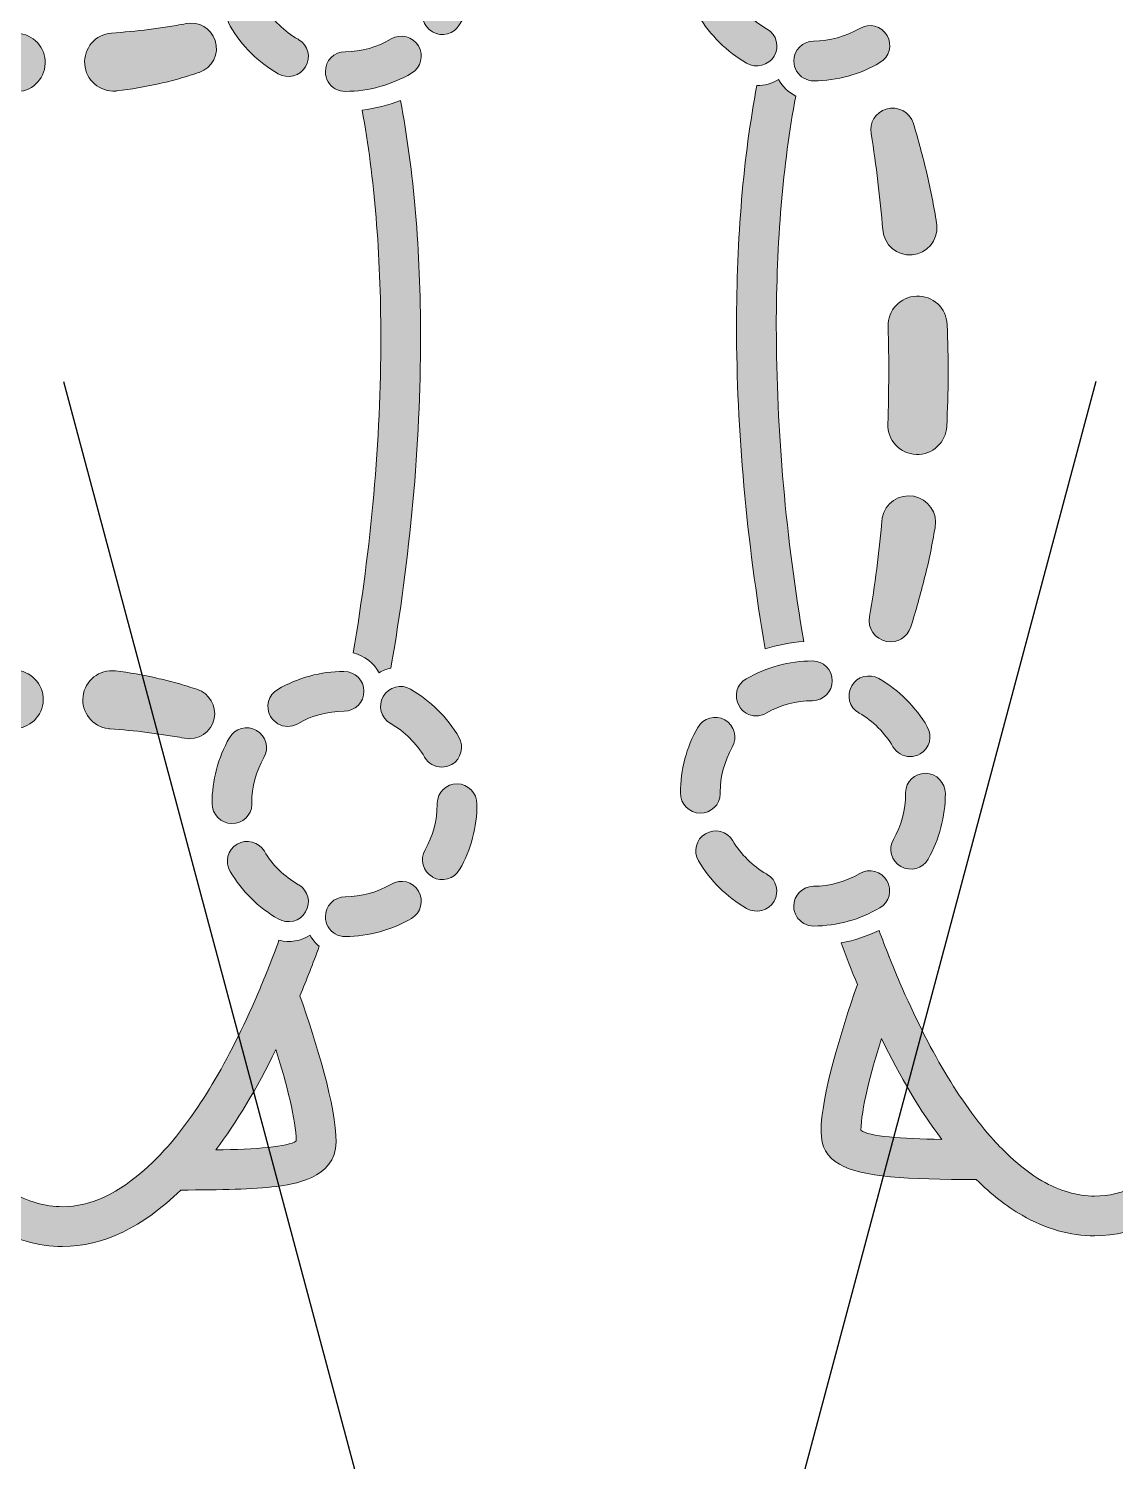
# Model space of a CAD drawing. Header units: millimetres. Extents: x -84 to 819, y -78 to 109.
# Drawn here: x 245.67 to 252.42, y 31.24 to 40.14 of the extents above; entities that cross this region are included whole.
import ezdxf

# ---------------------------------------------------------------- set-up
doc = ezdxf.new("R2010")
doc.units = ezdxf.units.MM
doc.layers.add('Layer 1', color=7, linetype='Continuous')

# ---------------------------------------------------------------- blocks, each defined once
blk = doc.blocks.new('block 2')
at = {"layer": 'Layer 1', "true_color": 0xffffff}
h = blk.add_hatch(color=7, dxfattribs=at)
h.dxf.hatch_style = 2
edge = h.paths.add_edge_path()
edge.add_spline(control_points=[(328.257, -271.105), (328.259, -271.105), (328.261, -271.105), (328.263, -271.105), (328.812, -271.105), (329.26, -270.661), (329.263, -270.111), (329.267, -269.305), (329.484, -268.508), (329.877, -267.827), (329.884, -267.815), (329.906, -267.777), (329.913, -267.765), (330.179, -267.285), (330.001, -266.693), (329.524, -266.422), (329.046, -266.151), (328.432, -266.33), (328.157, -266.806), (327.579, -267.808), (327.269, -268.947), (327.263, -270.099), (327.26, -270.652), (327.705, -271.102), (328.257, -271.105)], knot_values=[0, 0, 0, 0, 1, 1, 1, 2, 2, 2, 3, 3, 3, 4, 4, 4, 5, 5, 5, 6, 6, 6, 7, 7, 7, 8, 8, 8, 8], degree=3, periodic=0)
h = blk.add_hatch(color=7, dxfattribs=at)
h.dxf.hatch_style = 2
edge = h.paths.add_edge_path()
edge.add_spline(control_points=[(331.059, -276.027), (331.402, -276.027), (331.736, -275.851), (331.922, -275.534), (332.202, -275.058), (332.043, -274.445), (331.567, -274.166), (330.86, -273.75), (330.274, -273.156), (329.873, -272.448), (329.6, -271.967), (328.991, -271.798), (328.51, -272.071), (328.029, -272.343), (327.861, -272.954), (328.133, -273.434), (328.708, -274.447), (329.544, -275.296), (330.553, -275.889), (330.712, -275.983), (330.887, -276.027), (331.059, -276.027)], knot_values=[0, 0, 0, 0, 1, 1, 1, 2, 2, 2, 3, 3, 3, 4, 4, 4, 5, 5, 5, 6, 6, 6, 7, 7, 7, 7], degree=3, periodic=0)
h = blk.add_hatch(color=7, dxfattribs=at)
h.dxf.hatch_style = 2
edge = h.paths.add_edge_path()
edge.add_spline(control_points=[(337.212, -275.95), (337.693, -275.679), (337.863, -275.069), (337.592, -274.588), (337.322, -274.107), (336.71, -273.936), (336.23, -274.208), (335.529, -274.603), (334.733, -274.811), (333.928, -274.811), (333.928, -274.811), (333.884, -274.811), (333.884, -274.811), (333.332, -274.811), (332.906, -275.259), (332.906, -275.811), (332.906, -276.363), (333.376, -276.811), (333.928, -276.811), (335.077, -276.811), (336.212, -276.513), (337.212, -275.95)], knot_values=[0, 0, 0, 0, 1, 1, 1, 2, 2, 2, 3, 3, 3, 4, 4, 4, 5, 5, 5, 6, 6, 6, 7, 7, 7, 7], degree=3, periodic=0)
h = blk.add_hatch(color=7, dxfattribs=at)
h.dxf.hatch_style = 2
edge = h.paths.add_edge_path()
edge.add_spline(control_points=[(316.087, -300.154), (317.942, -295.156), (320.243, -290.183), (322.831, -285.701), (324.933, -282.06), (327.12, -278.917), (329.353, -276.28), (328.817, -275.88), (328.337, -275.414), (327.924, -274.892), (325.573, -277.646), (323.283, -280.917), (321.098, -284.701), (318.387, -289.396), (315.989, -294.624), (314.068, -299.867), (314.222, -300.015), (314.359, -300.179), (314.459, -300.369), (314.939, -300.069), (315.531, -299.99), (316.087, -300.154)], knot_values=[0, 0, 0, 0, 1, 1, 1, 2, 2, 2, 3, 3, 3, 4, 4, 4, 5, 5, 5, 6, 6, 6, 7, 7, 7, 7], degree=3, periodic=0)
h = blk.add_hatch(color=7, dxfattribs=at)
h.dxf.hatch_style = 2
edge = h.paths.add_edge_path()
edge.add_spline(control_points=[(342.592, -281.261), (343.047, -280.594), (342.875, -279.685), (342.208, -279.23), (341.688, -278.875), (341.174, -278.512), (340.671, -278.133), (340.671, -278.133), (339.927, -277.551), (339.927, -277.551), (339.695, -277.367), (339.451, -277.163), (339.192, -276.937), (338.717, -276.52), (337.995, -276.512), (337.51, -276.941), (336.983, -277.408), (336.935, -278.212), (337.401, -278.738), (337.401, -278.738), (337.416, -278.755), (337.416, -278.755), (337.631, -278.998), (337.868, -279.254), (338.126, -279.521), (338.372, -279.775), (338.626, -280.019), (338.886, -280.257), (339.404, -280.735), (339.945, -281.188), (340.509, -281.608), (340.524, -281.619), (340.546, -281.635), (340.561, -281.646), (341.228, -282.1), (342.137, -281.928), (342.592, -281.261)], knot_values=[0, 0, 0, 0, 1, 1, 1, 2, 2, 2, 3, 3, 3, 4, 4, 4, 5, 5, 5, 6, 6, 6, 7, 7, 7, 8, 8, 8, 9, 9, 9, 10, 10, 10, 11, 11, 11, 12, 12, 12, 12], degree=3, periodic=0)
h = blk.add_hatch(color=7, dxfattribs=at)
h.dxf.hatch_style = 2
edge = h.paths.add_edge_path()
edge.add_spline(control_points=[(349.769, -283.085), (349.175, -282.874), (348.59, -282.638), (348.01, -282.394), (348.01, -282.394), (347.148, -282.008), (347.148, -282.008), (347.148, -282.008), (346.282, -281.596), (346.282, -281.596), (346.282, -281.596), (346.255, -281.583), (346.255, -281.583), (346.232, -281.572), (346.208, -281.562), (346.185, -281.552), (345.434, -281.244), (344.575, -281.604), (344.267, -282.355), (343.959, -283.106), (344.319, -283.965), (345.07, -284.273), (345.07, -284.273), (346.034, -284.668), (346.034, -284.668), (346.363, -284.796), (346.698, -284.906), (347.032, -285.018), (347.702, -285.24), (348.386, -285.419), (349.077, -285.566), (349.701, -285.7), (350.342, -285.354), (350.562, -284.737), (350.8, -284.065), (350.45, -283.328), (349.778, -283.089), (349.778, -283.089), (349.769, -283.085), (349.769, -283.085)], knot_values=[0, 0, 0, 0, 1, 1, 1, 2, 2, 2, 3, 3, 3, 4, 4, 4, 5, 5, 5, 6, 6, 6, 7, 7, 7, 8, 8, 8, 9, 9, 9, 10, 10, 10, 11, 11, 11, 12, 12, 12, 13, 13, 13, 13], degree=3, periodic=0)
h = blk.add_hatch(color=7, dxfattribs=at)
h.dxf.hatch_style = 2
edge = h.paths.add_edge_path()
edge.add_spline(control_points=[(309.86, -303.04), (310.028, -303.04), (310.199, -302.998), (310.355, -302.908), (311.061, -302.506), (311.863, -302.293), (312.677, -302.293), (312.677, -302.293), (312.693, -302.293), (312.693, -302.293), (313.246, -302.293), (313.685, -301.846), (313.685, -301.293), (313.685, -300.741), (313.229, -300.293), (312.677, -300.293), (311.517, -300.293), (310.371, -300.597), (309.364, -301.172), (308.884, -301.445), (308.717, -302.056), (308.991, -302.535), (309.175, -302.859), (309.513, -303.04), (309.86, -303.04)], knot_values=[0, 0, 0, 0, 1, 1, 1, 2, 2, 2, 3, 3, 3, 4, 4, 4, 5, 5, 5, 6, 6, 6, 7, 7, 7, 8, 8, 8, 8], degree=3, periodic=0)
h = blk.add_hatch(color=7, dxfattribs=at)
h.dxf.hatch_style = 2
edge = h.paths.add_edge_path()
edge.add_spline(control_points=[(317.59, -305.137), (317.759, -305.137), (317.93, -305.095), (318.086, -305.004), (318.565, -304.73), (318.731, -304.119), (318.456, -303.64), (317.876, -302.629), (317.035, -301.783), (316.023, -301.197), (315.543, -300.918), (314.933, -301.081), (314.656, -301.56), (314.379, -302.037), (314.542, -302.649), (315.019, -302.926), (315.728, -303.338), (316.316, -303.928), (316.722, -304.635), (316.906, -304.957), (317.243, -305.137), (317.59, -305.137)], knot_values=[0, 0, 0, 0, 1, 1, 1, 2, 2, 2, 3, 3, 3, 4, 4, 4, 5, 5, 5, 6, 6, 6, 7, 7, 7, 7], degree=3, periodic=0)
h = blk.add_hatch(color=7, dxfattribs=at)
h.dxf.hatch_style = 2
edge = h.paths.add_edge_path()
edge.add_spline(control_points=[(306.997, -307.928), (306.999, -307.928), (307, -307.928), (307.002, -307.928), (307.552, -307.928), (308, -307.484), (308.002, -306.934), (308.007, -306.129), (308.224, -305.331), (308.617, -304.65), (308.624, -304.639), (308.646, -304.6), (308.652, -304.588), (308.919, -304.108), (308.741, -303.516), (308.264, -303.246), (307.786, -302.975), (307.172, -303.153), (306.897, -303.629), (306.318, -304.631), (306.009, -305.771), (306.002, -306.922), (306, -307.475), (306.444, -307.926), (306.997, -307.928)], knot_values=[0, 0, 0, 0, 1, 1, 1, 2, 2, 2, 3, 3, 3, 4, 4, 4, 5, 5, 5, 6, 6, 6, 7, 7, 7, 8, 8, 8, 8], degree=3, periodic=0)
h = blk.add_hatch(color=7, dxfattribs=at)
h.dxf.hatch_style = 2
edge = h.paths.add_edge_path()
edge.add_spline(control_points=[(324.013, -306.195), (323.677, -306.089), (323.338, -305.99), (322.996, -305.904), (322.636, -305.814), (322.295, -305.737), (321.978, -305.672), (321.978, -305.672), (321.956, -305.668), (321.956, -305.668), (321.336, -305.541), (320.705, -305.891), (320.496, -306.505), (320.27, -307.17), (320.625, -307.894), (321.291, -308.12), (321.616, -308.23), (321.915, -308.34), (322.19, -308.449), (322.19, -308.449), (323.066, -308.803), (323.066, -308.803), (323.646, -309.049), (324.218, -309.312), (324.785, -309.585), (324.802, -309.593), (324.826, -309.604), (324.843, -309.611), (325.585, -309.93), (326.444, -309.586), (326.763, -308.844), (327.081, -308.102), (326.737, -307.242), (325.995, -306.925), (325.349, -306.646), (324.687, -306.404), (324.013, -306.195)], knot_values=[0, 0, 0, 0, 1, 1, 1, 2, 2, 2, 3, 3, 3, 4, 4, 4, 5, 5, 5, 6, 6, 6, 7, 7, 7, 8, 8, 8, 9, 9, 9, 10, 10, 10, 11, 11, 11, 12, 12, 12, 12], degree=3, periodic=0)
h = blk.add_hatch(color=7, dxfattribs=at)
h.dxf.hatch_style = 2
edge = h.paths.add_edge_path()
edge.add_spline(control_points=[(317.083, -310.649), (317.561, -310.921), (318.175, -310.742), (318.449, -310.267), (319.028, -309.265), (319.338, -308.125), (319.344, -306.973), (319.347, -306.42), (318.902, -305.97), (318.35, -305.967), (318.348, -305.967), (318.346, -305.967), (318.344, -305.967), (317.794, -305.967), (317.347, -306.41), (317.344, -306.961), (317.34, -307.768), (317.123, -308.564), (316.744, -309.223), (316.732, -309.242), (316.705, -309.287), (316.694, -309.307), (316.428, -309.787), (316.605, -310.379), (317.083, -310.649)], knot_values=[0, 0, 0, 0, 1, 1, 1, 2, 2, 2, 3, 3, 3, 4, 4, 4, 5, 5, 5, 6, 6, 6, 7, 7, 7, 8, 8, 8, 8], degree=3, periodic=0)
h = blk.add_hatch(color=7, dxfattribs=at)
h.dxf.hatch_style = 2
edge = h.paths.add_edge_path()
edge.add_spline(control_points=[(308.612, -309.271), (308.34, -308.791), (307.73, -308.621), (307.25, -308.895), (306.769, -309.166), (306.601, -309.777), (306.873, -310.258), (307.447, -311.27), (308.284, -312.119), (309.293, -312.713), (309.452, -312.807), (309.626, -312.851), (309.799, -312.851), (310.142, -312.851), (310.476, -312.674), (310.662, -312.357), (310.942, -311.881), (310.783, -311.269), (310.307, -310.988), (309.6, -310.572), (309.014, -309.979), (308.612, -309.271)], knot_values=[0, 0, 0, 0, 1, 1, 1, 2, 2, 2, 3, 3, 3, 4, 4, 4, 5, 5, 5, 6, 6, 6, 7, 7, 7, 7], degree=3, periodic=0)
h = blk.add_hatch(color=7, dxfattribs=at)
h.dxf.hatch_style = 2
edge = h.paths.add_edge_path()
edge.add_spline(control_points=[(333.707, -312.365), (333.23, -311.845), (332.734, -311.342), (332.208, -310.869), (332.208, -310.869), (331.385, -310.164), (331.385, -310.164), (331.385, -310.164), (330.594, -309.551), (330.594, -309.551), (330.575, -309.535), (330.55, -309.518), (330.529, -309.503), (329.861, -309.042), (328.946, -309.209), (328.484, -309.877), (328.023, -310.545), (328.191, -311.461), (328.859, -311.922), (328.859, -311.922), (329.682, -312.49), (329.682, -312.49), (329.682, -312.49), (330.426, -313.028), (330.426, -313.028), (330.924, -313.412), (331.42, -313.801), (331.903, -314.205), (331.903, -314.205), (331.927, -314.225), (331.927, -314.225), (332.415, -314.635), (333.142, -314.629), (333.625, -314.188), (334.15, -313.707), (334.187, -312.892), (333.707, -312.365)], knot_values=[0, 0, 0, 0, 1, 1, 1, 2, 2, 2, 3, 3, 3, 4, 4, 4, 5, 5, 5, 6, 6, 6, 7, 7, 7, 8, 8, 8, 9, 9, 9, 10, 10, 10, 11, 11, 11, 12, 12, 12, 12], degree=3, periodic=0)
h = blk.add_hatch(color=7, dxfattribs=at)
h.dxf.hatch_style = 2
edge = h.paths.add_edge_path()
edge.add_spline(control_points=[(314.97, -311.031), (314.269, -311.426), (313.473, -311.635), (312.668, -311.635), (312.668, -311.635), (312.624, -311.635), (312.624, -311.635), (312.071, -311.635), (311.646, -312.082), (311.646, -312.635), (311.646, -313.187), (312.116, -313.635), (312.668, -313.635), (313.816, -313.635), (314.952, -313.336), (315.952, -312.773), (316.433, -312.502), (316.603, -311.893), (316.332, -311.411), (316.062, -310.931), (315.45, -310.76), (314.97, -311.031)], knot_values=[0, 0, 0, 0, 1, 1, 1, 2, 2, 2, 3, 3, 3, 4, 4, 4, 5, 5, 5, 6, 6, 6, 7, 7, 7, 7], degree=3, periodic=0)
h = blk.add_hatch(color=7, dxfattribs=at)
h.dxf.hatch_style = 2
edge = h.paths.add_edge_path()
edge.add_spline(control_points=[(330.892, -325.438), (330.53, -325.738), (330.169, -326.032), (329.81, -326.315), (329.803, -326.321), (329.796, -326.326), (329.79, -326.332), (329.412, -326.63), (329.036, -326.918), (328.662, -327.197), (325.772, -329.353), (323.031, -330.91), (320.635, -331.687), (320.248, -331.812), (319.871, -331.915), (319.502, -331.999), (318.798, -332.159), (318.125, -332.252), (317.498, -332.252), (316.476, -332.252), (315.573, -332.03), (314.817, -331.594), (313.595, -330.888), (312.694, -329.58), (312.12, -327.763), (312.001, -327.389), (311.894, -326.996), (311.804, -326.579), (311.287, -324.188), (311.235, -321.102), (311.664, -317.451), (311.715, -317.015), (311.776, -316.568), (311.842, -316.114), (311.848, -316.076), (311.852, -316.039), (311.857, -316.002), (311.928, -315.524), (312.007, -315.039), (312.091, -314.546), (311.562, -314.389), (311.118, -314.021), (310.867, -313.539), (310.66, -313.671), (310.428, -313.746), (310.189, -313.793), (310.027, -314.701), (309.896, -315.579), (309.782, -316.436), (307.886, -318.069), (305.423, -320.353), (304.53, -321.9), (303.601, -323.508), (305.417, -324.882), (306.014, -325.333), (306.959, -326.049), (308.312, -326.864), (310.09, -327.897), (310.803, -330.456), (312.047, -332.304), (313.817, -333.326), (314.881, -333.94), (316.12, -334.252), (317.498, -334.252), (318.413, -334.252), (319.381, -334.111), (320.391, -333.847), (323.404, -335.573), (325.404, -336.626), (326.734, -336.626), (327.449, -336.626), (327.972, -336.322), (328.356, -335.657), (329.253, -334.103), (330.003, -330.806), (330.469, -328.346), (331.051, -327.896), (331.637, -327.421), (332.223, -326.932), (331.715, -326.494), (331.269, -325.993), (330.892, -325.438)], knot_values=[0, 0, 0, 0, 1, 1, 1, 2, 2, 2, 3, 3, 3, 4, 4, 4, 5, 5, 5, 6, 6, 6, 7, 7, 7, 8, 8, 8, 9, 9, 9, 10, 10, 10, 11, 11, 11, 12, 12, 12, 13, 13, 13, 14, 14, 14, 15, 15, 15, 16, 16, 16, 17, 17, 17, 18, 18, 18, 19, 19, 19, 20, 20, 20, 21, 21, 21, 22, 22, 22, 23, 23, 23, 24, 24, 24, 25, 25, 25, 26, 26, 26, 27, 27, 27, 27], degree=3, periodic=0)
edge = h.paths.add_edge_path()
edge.add_spline(control_points=[(306.292, -322.849), (306.832, -321.947), (308.112, -320.643), (309.478, -319.385), (309.327, -321.563), (309.358, -323.532), (309.573, -325.269), (307.826, -324.218), (306.5, -323.33), (306.292, -322.849)], knot_values=[0, 0, 0, 0, 1, 1, 1, 2, 2, 2, 3, 3, 3, 3], degree=3, periodic=0)
edge = h.paths.add_edge_path()
edge.add_spline(control_points=[(326.653, -334.605), (326.132, -334.668), (324.693, -333.959), (322.904, -332.968), (324.559, -332.262), (326.291, -331.288), (328.067, -330.086), (327.659, -331.907), (327.167, -333.682), (326.653, -334.605)], knot_values=[0, 0, 0, 0, 1, 1, 1, 2, 2, 2, 3, 3, 3, 3], degree=3, periodic=0)
at = {"layer": 'Layer 1', "lineweight": 0}
for points, knots in [([(328.257, -271.105), (328.259, -271.105), (328.261, -271.105), (328.263, -271.105), (328.812, -271.105), (329.26, -270.661), (329.263, -270.111), (329.267, -269.305), (329.484, -268.508), (329.877, -267.827), (329.884, -267.815), (329.906, -267.777), (329.913, -267.765), (330.179, -267.285), (330.001, -266.693), (329.524, -266.422), (329.046, -266.151), (328.432, -266.33), (328.157, -266.806), (327.579, -267.808), (327.269, -268.947), (327.263, -270.099), (327.26, -270.652), (327.705, -271.102), (328.257, -271.105)], [0, 0, 0, 0, 1, 1, 1, 2, 2, 2, 3, 3, 3, 4, 4, 4, 5, 5, 5, 6, 6, 6, 7, 7, 7, 8, 8, 8, 8]), ([(331.059, -276.027), (331.402, -276.027), (331.736, -275.851), (331.922, -275.534), (332.202, -275.058), (332.043, -274.445), (331.567, -274.166), (330.86, -273.75), (330.274, -273.156), (329.873, -272.448), (329.6, -271.967), (328.991, -271.798), (328.51, -272.071), (328.029, -272.343), (327.861, -272.954), (328.133, -273.434), (328.708, -274.447), (329.544, -275.296), (330.553, -275.889), (330.712, -275.983), (330.887, -276.027), (331.059, -276.027)], [0, 0, 0, 0, 1, 1, 1, 2, 2, 2, 3, 3, 3, 4, 4, 4, 5, 5, 5, 6, 6, 6, 7, 7, 7, 7]), ([(337.212, -275.95), (337.693, -275.679), (337.863, -275.069), (337.592, -274.588), (337.322, -274.107), (336.71, -273.936), (336.23, -274.208), (335.529, -274.603), (334.733, -274.811), (333.928, -274.811), (333.928, -274.811), (333.884, -274.811), (333.884, -274.811), (333.332, -274.811), (332.906, -275.259), (332.906, -275.811), (332.906, -276.363), (333.376, -276.811), (333.928, -276.811), (335.077, -276.811), (336.212, -276.513), (337.212, -275.95)], [0, 0, 0, 0, 1, 1, 1, 2, 2, 2, 3, 3, 3, 4, 4, 4, 5, 5, 5, 6, 6, 6, 7, 7, 7, 7]), ([(316.087, -300.154), (317.942, -295.156), (320.243, -290.183), (322.831, -285.701), (324.933, -282.06), (327.12, -278.917), (329.353, -276.28), (328.817, -275.88), (328.337, -275.414), (327.924, -274.892), (325.573, -277.646), (323.283, -280.917), (321.098, -284.701), (318.387, -289.396), (315.989, -294.624), (314.068, -299.867), (314.222, -300.015), (314.359, -300.179), (314.459, -300.369), (314.939, -300.069), (315.531, -299.99), (316.087, -300.154)], [0, 0, 0, 0, 1, 1, 1, 2, 2, 2, 3, 3, 3, 4, 4, 4, 5, 5, 5, 6, 6, 6, 7, 7, 7, 7]), ([(342.592, -281.261), (343.047, -280.594), (342.875, -279.685), (342.208, -279.23), (341.688, -278.875), (341.174, -278.512), (340.671, -278.133), (340.671, -278.133), (339.927, -277.551), (339.927, -277.551), (339.695, -277.367), (339.451, -277.163), (339.192, -276.937), (338.717, -276.52), (337.995, -276.512), (337.51, -276.941), (336.983, -277.408), (336.935, -278.212), (337.401, -278.738), (337.401, -278.738), (337.416, -278.755), (337.416, -278.755), (337.631, -278.998), (337.868, -279.254), (338.126, -279.521), (338.372, -279.775), (338.626, -280.019), (338.886, -280.257), (339.404, -280.735), (339.945, -281.188), (340.509, -281.608), (340.524, -281.619), (340.546, -281.635), (340.561, -281.646), (341.228, -282.1), (342.137, -281.928), (342.592, -281.261)], [0, 0, 0, 0, 1, 1, 1, 2, 2, 2, 3, 3, 3, 4, 4, 4, 5, 5, 5, 6, 6, 6, 7, 7, 7, 8, 8, 8, 9, 9, 9, 10, 10, 10, 11, 11, 11, 12, 12, 12, 12]), ([(349.769, -283.085), (349.175, -282.874), (348.59, -282.638), (348.01, -282.394), (348.01, -282.394), (347.148, -282.008), (347.148, -282.008), (347.148, -282.008), (346.282, -281.596), (346.282, -281.596), (346.282, -281.596), (346.255, -281.583), (346.255, -281.583), (346.232, -281.572), (346.208, -281.562), (346.185, -281.552), (345.434, -281.244), (344.575, -281.604), (344.267, -282.355), (343.959, -283.106), (344.319, -283.965), (345.07, -284.273), (345.07, -284.273), (346.034, -284.668), (346.034, -284.668), (346.363, -284.796), (346.698, -284.906), (347.032, -285.018), (347.702, -285.24), (348.386, -285.419), (349.077, -285.566), (349.701, -285.7), (350.342, -285.354), (350.562, -284.737), (350.8, -284.065), (350.45, -283.328), (349.778, -283.089), (349.778, -283.089), (349.769, -283.085), (349.769, -283.085)], [0, 0, 0, 0, 1, 1, 1, 2, 2, 2, 3, 3, 3, 4, 4, 4, 5, 5, 5, 6, 6, 6, 7, 7, 7, 8, 8, 8, 9, 9, 9, 10, 10, 10, 11, 11, 11, 12, 12, 12, 13, 13, 13, 13]), ([(309.86, -303.04), (310.028, -303.04), (310.199, -302.998), (310.355, -302.908), (311.061, -302.506), (311.863, -302.293), (312.677, -302.293), (312.677, -302.293), (312.693, -302.293), (312.693, -302.293), (313.246, -302.293), (313.685, -301.846), (313.685, -301.293), (313.685, -300.741), (313.229, -300.293), (312.677, -300.293), (311.517, -300.293), (310.371, -300.597), (309.364, -301.172), (308.884, -301.445), (308.717, -302.056), (308.991, -302.535), (309.175, -302.859), (309.513, -303.04), (309.86, -303.04)], [0, 0, 0, 0, 1, 1, 1, 2, 2, 2, 3, 3, 3, 4, 4, 4, 5, 5, 5, 6, 6, 6, 7, 7, 7, 8, 8, 8, 8]), ([(317.59, -305.137), (317.759, -305.137), (317.93, -305.095), (318.086, -305.004), (318.565, -304.73), (318.731, -304.119), (318.456, -303.64), (317.876, -302.629), (317.035, -301.783), (316.023, -301.197), (315.543, -300.918), (314.933, -301.081), (314.656, -301.56), (314.379, -302.037), (314.542, -302.649), (315.019, -302.926), (315.728, -303.338), (316.316, -303.928), (316.722, -304.635), (316.906, -304.957), (317.243, -305.137), (317.59, -305.137)], [0, 0, 0, 0, 1, 1, 1, 2, 2, 2, 3, 3, 3, 4, 4, 4, 5, 5, 5, 6, 6, 6, 7, 7, 7, 7]), ([(306.997, -307.928), (306.999, -307.928), (307, -307.928), (307.002, -307.928), (307.552, -307.928), (308, -307.484), (308.002, -306.934), (308.007, -306.129), (308.224, -305.331), (308.617, -304.65), (308.624, -304.639), (308.646, -304.6), (308.652, -304.588), (308.919, -304.108), (308.741, -303.516), (308.264, -303.246), (307.786, -302.975), (307.172, -303.153), (306.897, -303.629), (306.318, -304.631), (306.009, -305.771), (306.002, -306.922), (306, -307.475), (306.444, -307.926), (306.997, -307.928)], [0, 0, 0, 0, 1, 1, 1, 2, 2, 2, 3, 3, 3, 4, 4, 4, 5, 5, 5, 6, 6, 6, 7, 7, 7, 8, 8, 8, 8]), ([(324.013, -306.195), (323.677, -306.089), (323.338, -305.99), (322.996, -305.904), (322.636, -305.814), (322.295, -305.737), (321.978, -305.672), (321.978, -305.672), (321.956, -305.668), (321.956, -305.668), (321.336, -305.541), (320.705, -305.891), (320.496, -306.505), (320.27, -307.17), (320.625, -307.894), (321.291, -308.12), (321.616, -308.23), (321.915, -308.34), (322.19, -308.449), (322.19, -308.449), (323.066, -308.803), (323.066, -308.803), (323.646, -309.049), (324.218, -309.312), (324.785, -309.585), (324.802, -309.593), (324.826, -309.604), (324.843, -309.611), (325.585, -309.93), (326.444, -309.586), (326.763, -308.844), (327.081, -308.102), (326.737, -307.242), (325.995, -306.925), (325.349, -306.646), (324.687, -306.404), (324.013, -306.195)], [0, 0, 0, 0, 1, 1, 1, 2, 2, 2, 3, 3, 3, 4, 4, 4, 5, 5, 5, 6, 6, 6, 7, 7, 7, 8, 8, 8, 9, 9, 9, 10, 10, 10, 11, 11, 11, 12, 12, 12, 12]), ([(317.083, -310.649), (317.561, -310.921), (318.175, -310.742), (318.449, -310.267), (319.028, -309.265), (319.338, -308.125), (319.344, -306.973), (319.347, -306.42), (318.902, -305.97), (318.35, -305.967), (318.348, -305.967), (318.346, -305.967), (318.344, -305.967), (317.794, -305.967), (317.347, -306.41), (317.344, -306.961), (317.34, -307.768), (317.123, -308.564), (316.744, -309.223), (316.732, -309.242), (316.705, -309.287), (316.694, -309.307), (316.428, -309.787), (316.605, -310.379), (317.083, -310.649)], [0, 0, 0, 0, 1, 1, 1, 2, 2, 2, 3, 3, 3, 4, 4, 4, 5, 5, 5, 6, 6, 6, 7, 7, 7, 8, 8, 8, 8]), ([(308.612, -309.271), (308.34, -308.791), (307.73, -308.621), (307.25, -308.895), (306.769, -309.166), (306.601, -309.777), (306.873, -310.258), (307.447, -311.27), (308.284, -312.119), (309.293, -312.713), (309.452, -312.807), (309.626, -312.851), (309.799, -312.851), (310.142, -312.851), (310.476, -312.674), (310.662, -312.357), (310.942, -311.881), (310.783, -311.269), (310.307, -310.988), (309.6, -310.572), (309.014, -309.979), (308.612, -309.271)], [0, 0, 0, 0, 1, 1, 1, 2, 2, 2, 3, 3, 3, 4, 4, 4, 5, 5, 5, 6, 6, 6, 7, 7, 7, 7]), ([(333.707, -312.365), (333.23, -311.845), (332.734, -311.342), (332.208, -310.869), (332.208, -310.869), (331.385, -310.164), (331.385, -310.164), (331.385, -310.164), (330.594, -309.551), (330.594, -309.551), (330.575, -309.535), (330.55, -309.518), (330.529, -309.503), (329.861, -309.042), (328.946, -309.209), (328.484, -309.877), (328.023, -310.545), (328.191, -311.461), (328.859, -311.922), (328.859, -311.922), (329.682, -312.49), (329.682, -312.49), (329.682, -312.49), (330.426, -313.028), (330.426, -313.028), (330.924, -313.412), (331.42, -313.801), (331.903, -314.205), (331.903, -314.205), (331.927, -314.225), (331.927, -314.225), (332.415, -314.635), (333.142, -314.629), (333.625, -314.188), (334.15, -313.707), (334.187, -312.892), (333.707, -312.365)], [0, 0, 0, 0, 1, 1, 1, 2, 2, 2, 3, 3, 3, 4, 4, 4, 5, 5, 5, 6, 6, 6, 7, 7, 7, 8, 8, 8, 9, 9, 9, 10, 10, 10, 11, 11, 11, 12, 12, 12, 12]), ([(314.97, -311.031), (314.269, -311.426), (313.473, -311.635), (312.668, -311.635), (312.668, -311.635), (312.624, -311.635), (312.624, -311.635), (312.071, -311.635), (311.646, -312.082), (311.646, -312.635), (311.646, -313.187), (312.116, -313.635), (312.668, -313.635), (313.816, -313.635), (314.952, -313.336), (315.952, -312.773), (316.433, -312.502), (316.603, -311.893), (316.332, -311.411), (316.062, -310.931), (315.45, -310.76), (314.97, -311.031)], [0, 0, 0, 0, 1, 1, 1, 2, 2, 2, 3, 3, 3, 4, 4, 4, 5, 5, 5, 6, 6, 6, 7, 7, 7, 7]), ([(330.892, -325.438), (330.53, -325.738), (330.169, -326.032), (329.81, -326.315), (329.803, -326.321), (329.796, -326.326), (329.79, -326.332), (329.412, -326.63), (329.036, -326.918), (328.662, -327.197), (325.772, -329.353), (323.031, -330.91), (320.635, -331.687), (320.248, -331.812), (319.871, -331.915), (319.502, -331.999), (318.798, -332.159), (318.125, -332.252), (317.498, -332.252), (316.476, -332.252), (315.573, -332.03), (314.817, -331.594), (313.595, -330.888), (312.694, -329.58), (312.12, -327.763), (312.001, -327.389), (311.894, -326.996), (311.804, -326.579), (311.287, -324.188), (311.235, -321.102), (311.664, -317.451), (311.715, -317.015), (311.776, -316.568), (311.842, -316.114), (311.848, -316.076), (311.852, -316.039), (311.857, -316.002), (311.928, -315.524), (312.007, -315.039), (312.091, -314.546), (311.562, -314.389), (311.118, -314.021), (310.867, -313.539), (310.66, -313.671), (310.428, -313.746), (310.189, -313.793), (310.027, -314.701), (309.896, -315.579), (309.782, -316.436), (307.886, -318.069), (305.423, -320.353), (304.53, -321.9), (303.601, -323.508), (305.417, -324.882), (306.014, -325.333), (306.959, -326.049), (308.312, -326.864), (310.09, -327.897), (310.803, -330.456), (312.047, -332.304), (313.817, -333.326), (314.881, -333.94), (316.12, -334.252), (317.498, -334.252), (318.413, -334.252), (319.381, -334.111), (320.391, -333.847), (323.404, -335.573), (325.404, -336.626), (326.734, -336.626), (327.449, -336.626), (327.972, -336.322), (328.356, -335.657), (329.253, -334.103), (330.003, -330.806), (330.469, -328.346), (331.051, -327.896), (331.637, -327.421), (332.223, -326.932), (331.715, -326.494), (331.269, -325.993), (330.892, -325.438)], [0, 0, 0, 0, 1, 1, 1, 2, 2, 2, 3, 3, 3, 4, 4, 4, 5, 5, 5, 6, 6, 6, 7, 7, 7, 8, 8, 8, 9, 9, 9, 10, 10, 10, 11, 11, 11, 12, 12, 12, 13, 13, 13, 14, 14, 14, 15, 15, 15, 16, 16, 16, 17, 17, 17, 18, 18, 18, 19, 19, 19, 20, 20, 20, 21, 21, 21, 22, 22, 22, 23, 23, 23, 24, 24, 24, 25, 25, 25, 26, 26, 26, 27, 27, 27, 27]), ([(306.292, -322.849), (306.832, -321.947), (308.112, -320.643), (309.478, -319.385), (309.327, -321.563), (309.358, -323.532), (309.573, -325.269), (307.826, -324.218), (306.5, -323.33), (306.292, -322.849)], [0, 0, 0, 0, 1, 1, 1, 2, 2, 2, 3, 3, 3, 3])]:
    blk.add_open_spline(points, degree=3, knots=knots, dxfattribs=at)
blk = doc.blocks.new('block 3')
at = {"layer": 'Layer 1', "true_color": 0xffffff}
h = blk.add_hatch(color=7, dxfattribs=at)
h.dxf.hatch_style = 2
edge = h.paths.add_edge_path()
edge.add_spline(control_points=[(484.178, -290.777), (484.336, -290.871), (484.511, -290.916), (484.684, -290.916), (485.025, -290.916), (485.359, -290.739), (485.546, -290.422), (485.826, -289.946), (485.667, -289.333), (485.191, -289.054), (484.484, -288.638), (483.898, -288.044), (483.496, -287.336), (483.225, -286.855), (482.615, -286.687), (482.134, -286.959), (481.653, -287.231), (481.484, -287.842), (481.758, -288.322), (482.332, -289.335), (483.168, -290.184), (484.178, -290.777)], knot_values=[0, 0, 0, 0, 1, 1, 1, 2, 2, 2, 3, 3, 3, 4, 4, 4, 5, 5, 5, 6, 6, 6, 7, 7, 7, 7], degree=3, periodic=0)
h = blk.add_hatch(color=7, dxfattribs=at)
h.dxf.hatch_style = 2
edge = h.paths.add_edge_path()
edge.add_spline(control_points=[(489.854, -289.096), (489.153, -289.491), (488.357, -289.699), (487.553, -289.699), (487.553, -289.699), (487.508, -289.699), (487.508, -289.699), (486.955, -289.699), (486.529, -290.147), (486.529, -290.699), (486.529, -291.251), (487, -291.699), (487.553, -291.699), (488.701, -291.699), (489.836, -291.401), (490.836, -290.838), (491.317, -290.567), (491.487, -289.957), (491.217, -289.476), (490.945, -288.996), (490.334, -288.824), (489.854, -289.096)], knot_values=[0, 0, 0, 0, 1, 1, 1, 2, 2, 2, 3, 3, 3, 4, 4, 4, 5, 5, 5, 6, 6, 6, 7, 7, 7, 7], degree=3, periodic=0)
h = blk.add_hatch(color=7, dxfattribs=at)
h.dxf.hatch_style = 2
edge = h.paths.add_edge_path()
edge.add_spline(control_points=[(477.426, -295.541), (477.887, -294.871), (478.367, -294.215), (478.854, -293.565), (479.347, -292.899), (479.818, -292.287), (480.359, -291.636), (480.709, -291.217), (480.699, -290.595), (480.318, -290.187), (479.904, -289.744), (479.211, -289.72), (478.769, -290.133), (478.769, -290.133), (478.756, -290.145), (478.756, -290.145), (478.153, -290.708), (477.519, -291.344), (476.938, -291.956), (476.354, -292.583), (475.795, -293.232), (475.249, -293.892), (475.225, -293.921), (475.198, -293.956), (475.176, -293.988), (474.748, -294.609), (474.903, -295.46), (475.524, -295.889), (476.146, -296.317), (476.996, -296.162), (477.426, -295.541)], knot_values=[0, 0, 0, 0, 1, 1, 1, 2, 2, 2, 3, 3, 3, 4, 4, 4, 5, 5, 5, 6, 6, 6, 7, 7, 7, 8, 8, 8, 9, 9, 9, 10, 10, 10, 10], degree=3, periodic=0)
h = blk.add_hatch(color=7, dxfattribs=at)
h.dxf.hatch_style = 2
edge = h.paths.add_edge_path()
edge.add_spline(control_points=[(485.754, -291.605), (485.404, -291.826), (484.996, -291.918), (484.584, -291.897), (483.41, -295.218), (481.755, -298.75), (479.634, -302.424), (476.978, -307.024), (473.837, -311.462), (470.514, -315.464), (471.066, -315.829), (471.567, -316.262), (472.007, -316.753), (475.529, -312.514), (478.768, -307.924), (481.366, -303.424), (483.604, -299.55), (485.327, -295.876), (486.54, -292.417), (486.207, -292.225), (485.932, -291.946), (485.754, -291.605)], knot_values=[0, 0, 0, 0, 1, 1, 1, 2, 2, 2, 3, 3, 3, 4, 4, 4, 5, 5, 5, 6, 6, 6, 7, 7, 7, 7], degree=3, periodic=0)
h = blk.add_hatch(color=7, dxfattribs=at)
h.dxf.hatch_style = 2
edge = h.paths.add_edge_path()
edge.add_spline(control_points=[(472.324, -303.867), (472.324, -303.867), (472.329, -303.857), (472.329, -303.857), (472.711, -303.14), (473.105, -302.428), (473.512, -301.723), (473.907, -301.035), (474.32, -300.329), (474.764, -299.61), (475.189, -298.918), (474.98, -298.01), (474.292, -297.575), (473.599, -297.137), (472.682, -297.345), (472.244, -298.039), (472.244, -298.039), (472.232, -298.056), (472.232, -298.056), (471.793, -298.752), (471.349, -299.477), (470.91, -300.234), (470.492, -300.979), (470.088, -301.732), (469.697, -302.492), (469.328, -303.211), (469.603, -304.097), (470.318, -304.479), (471.041, -304.863), (471.938, -304.59), (472.324, -303.867)], knot_values=[0, 0, 0, 0, 1, 1, 1, 2, 2, 2, 3, 3, 3, 4, 4, 4, 5, 5, 5, 6, 6, 6, 7, 7, 7, 8, 8, 8, 9, 9, 9, 10, 10, 10, 10], degree=3, periodic=0)
h = blk.add_hatch(color=7, dxfattribs=at)
h.dxf.hatch_style = 2
edge = h.paths.add_edge_path()
edge.add_spline(control_points=[(468.276, -312.721), (468.551, -311.956), (468.85, -311.2), (469.169, -310.453), (469.5, -309.694), (469.795, -308.981), (470.156, -308.215), (470.174, -308.174), (470.192, -308.131), (470.207, -308.088), (470.455, -307.385), (470.086, -306.611), (469.381, -306.363), (468.677, -306.115), (467.904, -306.484), (467.656, -307.189), (467.656, -307.189), (467.651, -307.203), (467.651, -307.203), (467.378, -307.978), (467.076, -308.822), (466.854, -309.637), (466.617, -310.461), (466.404, -311.293), (466.219, -312.131), (466.105, -312.65), (466.393, -313.191), (466.908, -313.373), (467.467, -313.571), (468.079, -313.279), (468.276, -312.721)], knot_values=[0, 0, 0, 0, 1, 1, 1, 2, 2, 2, 3, 3, 3, 4, 4, 4, 5, 5, 5, 6, 6, 6, 7, 7, 7, 8, 8, 8, 9, 9, 9, 10, 10, 10, 10], degree=3, periodic=0)
h = blk.add_hatch(color=7, dxfattribs=at)
h.dxf.hatch_style = 2
edge = h.paths.add_edge_path()
edge.add_spline(control_points=[(459.969, -326.153), (459.606, -326.453), (459.246, -326.747), (458.887, -327.03), (458.88, -327.036), (458.873, -327.041), (458.867, -327.047), (458.488, -327.345), (458.112, -327.633), (457.738, -327.912), (454.85, -330.067), (452.107, -331.625), (449.711, -332.401), (449.324, -332.526), (448.947, -332.63), (448.579, -332.714), (447.875, -332.874), (447.201, -332.967), (446.574, -332.967), (445.553, -332.967), (444.65, -332.745), (443.895, -332.309), (442.672, -331.603), (441.771, -330.295), (441.196, -328.478), (441.078, -328.104), (440.971, -327.711), (440.881, -327.294), (440.363, -324.903), (440.312, -321.816), (440.74, -318.166), (440.792, -317.729), (440.854, -317.283), (440.919, -316.829), (440.924, -316.791), (440.929, -316.755), (440.934, -316.716), (441.005, -316.239), (441.084, -315.754), (441.168, -315.261), (440.639, -315.104), (440.194, -314.736), (439.943, -314.254), (439.736, -314.386), (439.504, -314.461), (439.266, -314.508), (439.104, -315.416), (438.973, -316.294), (438.858, -317.15), (436.963, -318.784), (434.5, -321.067), (433.606, -322.615), (432.678, -324.223), (434.494, -325.597), (435.091, -326.048), (436.035, -326.764), (437.389, -327.579), (439.166, -328.612), (439.879, -331.171), (441.123, -333.019), (442.895, -334.041), (443.958, -334.655), (445.196, -334.967), (446.574, -334.967), (447.49, -334.967), (448.458, -334.826), (449.467, -334.562), (452.48, -336.288), (454.48, -337.341), (455.811, -337.341), (456.525, -337.341), (457.049, -337.037), (457.434, -336.372), (458.33, -334.817), (459.08, -331.521), (459.545, -329.061), (460.128, -328.611), (460.713, -328.136), (461.299, -327.646), (460.792, -327.209), (460.346, -326.708), (459.969, -326.153)], knot_values=[0, 0, 0, 0, 1, 1, 1, 2, 2, 2, 3, 3, 3, 4, 4, 4, 5, 5, 5, 6, 6, 6, 7, 7, 7, 8, 8, 8, 9, 9, 9, 10, 10, 10, 11, 11, 11, 12, 12, 12, 13, 13, 13, 14, 14, 14, 15, 15, 15, 16, 16, 16, 17, 17, 17, 18, 18, 18, 19, 19, 19, 20, 20, 20, 21, 21, 21, 22, 22, 22, 23, 23, 23, 24, 24, 24, 25, 25, 25, 26, 26, 26, 27, 27, 27, 27], degree=3, periodic=0)
edge = h.paths.add_edge_path()
edge.add_spline(control_points=[(435.368, -323.563), (435.908, -322.662), (437.188, -321.357), (438.555, -320.1), (438.403, -322.278), (438.435, -324.247), (438.649, -325.983), (436.902, -324.933), (435.576, -324.045), (435.368, -323.563)], knot_values=[0, 0, 0, 0, 1, 1, 1, 2, 2, 2, 3, 3, 3, 3], degree=3, periodic=0)
edge = h.paths.add_edge_path()
edge.add_spline(control_points=[(455.73, -335.32), (455.209, -335.383), (453.77, -334.674), (451.98, -333.683), (453.635, -332.977), (455.367, -332.003), (457.144, -330.801), (456.736, -332.622), (456.244, -334.396), (455.73, -335.32)], knot_values=[0, 0, 0, 0, 1, 1, 1, 2, 2, 2, 3, 3, 3, 3], degree=3, periodic=0)
h = blk.add_hatch(color=7, dxfattribs=at)
h.dxf.hatch_style = 2
edge = h.paths.add_edge_path()
edge.add_spline(control_points=[(463.486, -317.932), (463.654, -317.932), (463.824, -317.89), (463.98, -317.801), (464.687, -317.398), (465.489, -317.186), (466.303, -317.186), (466.303, -317.186), (466.319, -317.186), (466.319, -317.186), (466.871, -317.186), (467.311, -316.737), (467.311, -316.185), (467.311, -315.633), (466.855, -315.186), (466.303, -315.186), (465.143, -315.186), (463.997, -315.488), (462.99, -316.063), (462.51, -316.337), (462.344, -316.947), (462.617, -317.428), (462.801, -317.75), (463.139, -317.932), (463.486, -317.932)], knot_values=[0, 0, 0, 0, 1, 1, 1, 2, 2, 2, 3, 3, 3, 4, 4, 4, 5, 5, 5, 6, 6, 6, 7, 7, 7, 8, 8, 8, 8], degree=3, periodic=0)
h = blk.add_hatch(color=7, dxfattribs=at)
h.dxf.hatch_style = 2
edge = h.paths.add_edge_path()
edge.add_spline(control_points=[(468.645, -317.818), (469.354, -318.229), (469.941, -318.82), (470.348, -319.526), (470.532, -319.849), (470.869, -320.029), (471.216, -320.029), (471.385, -320.029), (471.556, -319.986), (471.713, -319.896), (472.191, -319.621), (472.357, -319.01), (472.082, -318.531), (471.502, -317.52), (470.66, -316.675), (469.648, -316.089), (469.17, -315.811), (468.559, -315.973), (468.282, -316.451), (468.005, -316.929), (468.168, -317.541), (468.645, -317.818)], knot_values=[0, 0, 0, 0, 1, 1, 1, 2, 2, 2, 3, 3, 3, 4, 4, 4, 5, 5, 5, 6, 6, 6, 7, 7, 7, 7], degree=3, periodic=0)
h = blk.add_hatch(color=7, dxfattribs=at)
h.dxf.hatch_style = 2
edge = h.paths.add_edge_path()
edge.add_spline(control_points=[(461.89, -318.137), (461.412, -317.866), (460.798, -318.045), (460.523, -318.521), (459.944, -319.523), (459.635, -320.662), (459.629, -321.814), (459.625, -322.367), (460.07, -322.816), (460.623, -322.82), (460.625, -322.82), (460.627, -322.82), (460.629, -322.82), (461.178, -322.82), (461.625, -322.376), (461.629, -321.826), (461.633, -321.02), (461.85, -320.223), (462.242, -319.542), (462.25, -319.53), (462.271, -319.492), (462.278, -319.48), (462.545, -319), (462.367, -318.408), (461.89, -318.137)], knot_values=[0, 0, 0, 0, 1, 1, 1, 2, 2, 2, 3, 3, 3, 4, 4, 4, 5, 5, 5, 6, 6, 6, 7, 7, 7, 8, 8, 8, 8], degree=3, periodic=0)
h = blk.add_hatch(color=7, dxfattribs=at)
h.dxf.hatch_style = 2
edge = h.paths.add_edge_path()
edge.add_spline(control_points=[(471.977, -320.858), (471.975, -320.858), (471.973, -320.858), (471.971, -320.858), (471.42, -320.858), (470.973, -321.303), (470.971, -321.853), (470.966, -322.659), (470.749, -323.456), (470.37, -324.115), (470.357, -324.134), (470.331, -324.179), (470.32, -324.198), (470.054, -324.678), (470.231, -325.271), (470.709, -325.541), (471.188, -325.812), (471.801, -325.635), (472.075, -325.158), (472.654, -324.156), (472.964, -323.018), (472.971, -321.864), (472.973, -321.312), (472.528, -320.861), (471.977, -320.858)], knot_values=[0, 0, 0, 0, 1, 1, 1, 2, 2, 2, 3, 3, 3, 4, 4, 4, 5, 5, 5, 6, 6, 6, 7, 7, 7, 8, 8, 8, 8], degree=3, periodic=0)
h = blk.add_hatch(color=7, dxfattribs=at)
h.dxf.hatch_style = 2
edge = h.paths.add_edge_path()
edge.add_spline(control_points=[(463.933, -325.881), (463.227, -325.465), (462.641, -324.871), (462.238, -324.162), (461.966, -323.682), (461.356, -323.514), (460.875, -323.786), (460.395, -324.059), (460.227, -324.668), (460.499, -325.148), (461.073, -326.162), (461.91, -327.011), (462.919, -327.604), (463.078, -327.697), (463.252, -327.742), (463.425, -327.742), (463.768, -327.742), (464.102, -327.566), (464.287, -327.249), (464.568, -326.773), (464.408, -326.16), (463.933, -325.881)], knot_values=[0, 0, 0, 0, 1, 1, 1, 2, 2, 2, 3, 3, 3, 4, 4, 4, 5, 5, 5, 6, 6, 6, 7, 7, 7, 7], degree=3, periodic=0)
h = blk.add_hatch(color=7, dxfattribs=at)
h.dxf.hatch_style = 2
edge = h.paths.add_edge_path()
edge.add_spline(control_points=[(468.596, -325.922), (467.895, -326.317), (467.1, -326.525), (466.294, -326.525), (466.294, -326.525), (466.25, -326.525), (466.25, -326.525), (465.697, -326.525), (465.271, -326.974), (465.271, -327.525), (465.271, -328.078), (465.742, -328.525), (466.294, -328.525), (467.442, -328.525), (468.578, -328.229), (469.578, -327.664), (470.059, -327.394), (470.229, -326.783), (469.958, -326.303), (469.688, -325.822), (469.076, -325.65), (468.596, -325.922)], knot_values=[0, 0, 0, 0, 1, 1, 1, 2, 2, 2, 3, 3, 3, 4, 4, 4, 5, 5, 5, 6, 6, 6, 7, 7, 7, 7], degree=3, periodic=0)
at = {"layer": 'Layer 1', "lineweight": 0}
for points, knots in [([(484.178, -290.777), (484.336, -290.871), (484.511, -290.916), (484.684, -290.916), (485.025, -290.916), (485.359, -290.739), (485.546, -290.422), (485.826, -289.946), (485.667, -289.333), (485.191, -289.054), (484.484, -288.638), (483.898, -288.044), (483.496, -287.336), (483.225, -286.855), (482.615, -286.687), (482.134, -286.959), (481.653, -287.231), (481.484, -287.842), (481.758, -288.322), (482.332, -289.335), (483.168, -290.184), (484.178, -290.777)], [0, 0, 0, 0, 1, 1, 1, 2, 2, 2, 3, 3, 3, 4, 4, 4, 5, 5, 5, 6, 6, 6, 7, 7, 7, 7]), ([(489.854, -289.096), (489.153, -289.491), (488.357, -289.699), (487.553, -289.699), (487.553, -289.699), (487.508, -289.699), (487.508, -289.699), (486.955, -289.699), (486.529, -290.147), (486.529, -290.699), (486.529, -291.251), (487, -291.699), (487.553, -291.699), (488.701, -291.699), (489.836, -291.401), (490.836, -290.838), (491.317, -290.567), (491.487, -289.957), (491.217, -289.476), (490.945, -288.996), (490.334, -288.824), (489.854, -289.096)], [0, 0, 0, 0, 1, 1, 1, 2, 2, 2, 3, 3, 3, 4, 4, 4, 5, 5, 5, 6, 6, 6, 7, 7, 7, 7]), ([(477.426, -295.541), (477.887, -294.871), (478.367, -294.215), (478.854, -293.565), (479.347, -292.899), (479.818, -292.287), (480.359, -291.636), (480.709, -291.217), (480.699, -290.595), (480.318, -290.187), (479.904, -289.744), (479.211, -289.72), (478.769, -290.133), (478.769, -290.133), (478.756, -290.145), (478.756, -290.145), (478.153, -290.708), (477.519, -291.344), (476.938, -291.956), (476.354, -292.583), (475.795, -293.232), (475.249, -293.892), (475.225, -293.921), (475.198, -293.956), (475.176, -293.988), (474.748, -294.609), (474.903, -295.46), (475.524, -295.889), (476.146, -296.317), (476.996, -296.162), (477.426, -295.541)], [0, 0, 0, 0, 1, 1, 1, 2, 2, 2, 3, 3, 3, 4, 4, 4, 5, 5, 5, 6, 6, 6, 7, 7, 7, 8, 8, 8, 9, 9, 9, 10, 10, 10, 10]), ([(485.754, -291.605), (485.404, -291.826), (484.996, -291.918), (484.584, -291.897), (483.41, -295.218), (481.755, -298.75), (479.634, -302.424), (476.978, -307.024), (473.837, -311.462), (470.514, -315.464), (471.066, -315.829), (471.567, -316.262), (472.007, -316.753), (475.529, -312.514), (478.768, -307.924), (481.366, -303.424), (483.604, -299.55), (485.327, -295.876), (486.54, -292.417), (486.207, -292.225), (485.932, -291.946), (485.754, -291.605)], [0, 0, 0, 0, 1, 1, 1, 2, 2, 2, 3, 3, 3, 4, 4, 4, 5, 5, 5, 6, 6, 6, 7, 7, 7, 7]), ([(472.324, -303.867), (472.324, -303.867), (472.329, -303.857), (472.329, -303.857), (472.711, -303.14), (473.105, -302.428), (473.512, -301.723), (473.907, -301.035), (474.32, -300.329), (474.764, -299.61), (475.189, -298.918), (474.98, -298.01), (474.292, -297.575), (473.599, -297.137), (472.682, -297.345), (472.244, -298.039), (472.244, -298.039), (472.232, -298.056), (472.232, -298.056), (471.793, -298.752), (471.349, -299.477), (470.91, -300.234), (470.492, -300.979), (470.088, -301.732), (469.697, -302.492), (469.328, -303.211), (469.603, -304.097), (470.318, -304.479), (471.041, -304.863), (471.938, -304.59), (472.324, -303.867)], [0, 0, 0, 0, 1, 1, 1, 2, 2, 2, 3, 3, 3, 4, 4, 4, 5, 5, 5, 6, 6, 6, 7, 7, 7, 8, 8, 8, 9, 9, 9, 10, 10, 10, 10]), ([(468.276, -312.721), (468.551, -311.956), (468.85, -311.2), (469.169, -310.453), (469.5, -309.694), (469.795, -308.981), (470.156, -308.215), (470.174, -308.174), (470.192, -308.131), (470.207, -308.088), (470.455, -307.385), (470.086, -306.611), (469.381, -306.363), (468.677, -306.115), (467.904, -306.484), (467.656, -307.189), (467.656, -307.189), (467.651, -307.203), (467.651, -307.203), (467.378, -307.978), (467.076, -308.822), (466.854, -309.637), (466.617, -310.461), (466.404, -311.293), (466.219, -312.131), (466.105, -312.65), (466.393, -313.191), (466.908, -313.373), (467.467, -313.571), (468.079, -313.279), (468.276, -312.721)], [0, 0, 0, 0, 1, 1, 1, 2, 2, 2, 3, 3, 3, 4, 4, 4, 5, 5, 5, 6, 6, 6, 7, 7, 7, 8, 8, 8, 9, 9, 9, 10, 10, 10, 10]), ([(459.969, -326.153), (459.606, -326.453), (459.246, -326.747), (458.887, -327.03), (458.88, -327.036), (458.873, -327.041), (458.867, -327.047), (458.488, -327.345), (458.112, -327.633), (457.738, -327.912), (454.85, -330.067), (452.107, -331.625), (449.711, -332.401), (449.324, -332.526), (448.947, -332.63), (448.579, -332.714), (447.875, -332.874), (447.201, -332.967), (446.574, -332.967), (445.553, -332.967), (444.65, -332.745), (443.895, -332.309), (442.672, -331.603), (441.771, -330.295), (441.196, -328.478), (441.078, -328.104), (440.971, -327.711), (440.881, -327.294), (440.363, -324.903), (440.312, -321.816), (440.74, -318.166), (440.792, -317.729), (440.854, -317.283), (440.919, -316.829), (440.924, -316.791), (440.929, -316.755), (440.934, -316.716), (441.005, -316.239), (441.084, -315.754), (441.168, -315.261), (440.639, -315.104), (440.194, -314.736), (439.943, -314.254), (439.736, -314.386), (439.504, -314.461), (439.266, -314.508), (439.104, -315.416), (438.973, -316.294), (438.858, -317.15), (436.963, -318.784), (434.5, -321.067), (433.606, -322.615), (432.678, -324.223), (434.494, -325.597), (435.091, -326.048), (436.035, -326.764), (437.389, -327.579), (439.166, -328.612), (439.879, -331.171), (441.123, -333.019), (442.895, -334.041), (443.958, -334.655), (445.196, -334.967), (446.574, -334.967), (447.49, -334.967), (448.458, -334.826), (449.467, -334.562), (452.48, -336.288), (454.48, -337.341), (455.811, -337.341), (456.525, -337.341), (457.049, -337.037), (457.434, -336.372), (458.33, -334.817), (459.08, -331.521), (459.545, -329.061), (460.128, -328.611), (460.713, -328.136), (461.299, -327.646), (460.792, -327.209), (460.346, -326.708), (459.969, -326.153)], [0, 0, 0, 0, 1, 1, 1, 2, 2, 2, 3, 3, 3, 4, 4, 4, 5, 5, 5, 6, 6, 6, 7, 7, 7, 8, 8, 8, 9, 9, 9, 10, 10, 10, 11, 11, 11, 12, 12, 12, 13, 13, 13, 14, 14, 14, 15, 15, 15, 16, 16, 16, 17, 17, 17, 18, 18, 18, 19, 19, 19, 20, 20, 20, 21, 21, 21, 22, 22, 22, 23, 23, 23, 24, 24, 24, 25, 25, 25, 26, 26, 26, 27, 27, 27, 27]), ([(463.486, -317.932), (463.654, -317.932), (463.824, -317.89), (463.98, -317.801), (464.687, -317.398), (465.489, -317.186), (466.303, -317.186), (466.303, -317.186), (466.319, -317.186), (466.319, -317.186), (466.871, -317.186), (467.311, -316.737), (467.311, -316.185), (467.311, -315.633), (466.855, -315.186), (466.303, -315.186), (465.143, -315.186), (463.997, -315.488), (462.99, -316.063), (462.51, -316.337), (462.344, -316.947), (462.617, -317.428), (462.801, -317.75), (463.139, -317.932), (463.486, -317.932)], [0, 0, 0, 0, 1, 1, 1, 2, 2, 2, 3, 3, 3, 4, 4, 4, 5, 5, 5, 6, 6, 6, 7, 7, 7, 8, 8, 8, 8]), ([(468.645, -317.818), (469.354, -318.229), (469.941, -318.82), (470.348, -319.526), (470.532, -319.849), (470.869, -320.029), (471.216, -320.029), (471.385, -320.029), (471.556, -319.986), (471.713, -319.896), (472.191, -319.621), (472.357, -319.01), (472.082, -318.531), (471.502, -317.52), (470.66, -316.675), (469.648, -316.089), (469.17, -315.811), (468.559, -315.973), (468.282, -316.451), (468.005, -316.929), (468.168, -317.541), (468.645, -317.818)], [0, 0, 0, 0, 1, 1, 1, 2, 2, 2, 3, 3, 3, 4, 4, 4, 5, 5, 5, 6, 6, 6, 7, 7, 7, 7]), ([(461.89, -318.137), (461.412, -317.866), (460.798, -318.045), (460.523, -318.521), (459.944, -319.523), (459.635, -320.662), (459.629, -321.814), (459.625, -322.367), (460.07, -322.816), (460.623, -322.82), (460.625, -322.82), (460.627, -322.82), (460.629, -322.82), (461.178, -322.82), (461.625, -322.376), (461.629, -321.826), (461.633, -321.02), (461.85, -320.223), (462.242, -319.542), (462.25, -319.53), (462.271, -319.492), (462.278, -319.48), (462.545, -319), (462.367, -318.408), (461.89, -318.137)], [0, 0, 0, 0, 1, 1, 1, 2, 2, 2, 3, 3, 3, 4, 4, 4, 5, 5, 5, 6, 6, 6, 7, 7, 7, 8, 8, 8, 8]), ([(471.977, -320.858), (471.975, -320.858), (471.973, -320.858), (471.971, -320.858), (471.42, -320.858), (470.973, -321.303), (470.971, -321.853), (470.966, -322.659), (470.749, -323.456), (470.37, -324.115), (470.357, -324.134), (470.331, -324.179), (470.32, -324.198), (470.054, -324.678), (470.231, -325.271), (470.709, -325.541), (471.188, -325.812), (471.801, -325.635), (472.075, -325.158), (472.654, -324.156), (472.964, -323.018), (472.971, -321.864), (472.973, -321.312), (472.528, -320.861), (471.977, -320.858)], [0, 0, 0, 0, 1, 1, 1, 2, 2, 2, 3, 3, 3, 4, 4, 4, 5, 5, 5, 6, 6, 6, 7, 7, 7, 8, 8, 8, 8]), ([(463.933, -325.881), (463.227, -325.465), (462.641, -324.871), (462.238, -324.162), (461.966, -323.682), (461.356, -323.514), (460.875, -323.786), (460.395, -324.059), (460.227, -324.668), (460.499, -325.148), (461.073, -326.162), (461.91, -327.011), (462.919, -327.604), (463.078, -327.697), (463.252, -327.742), (463.425, -327.742), (463.768, -327.742), (464.102, -327.566), (464.287, -327.249), (464.568, -326.773), (464.408, -326.16), (463.933, -325.881)], [0, 0, 0, 0, 1, 1, 1, 2, 2, 2, 3, 3, 3, 4, 4, 4, 5, 5, 5, 6, 6, 6, 7, 7, 7, 7]), ([(468.596, -325.922), (467.895, -326.317), (467.1, -326.525), (466.294, -326.525), (466.294, -326.525), (466.25, -326.525), (466.25, -326.525), (465.697, -326.525), (465.271, -326.974), (465.271, -327.525), (465.271, -328.078), (465.742, -328.525), (466.294, -328.525), (467.442, -328.525), (468.578, -328.229), (469.578, -327.664), (470.059, -327.394), (470.229, -326.783), (469.958, -326.303), (469.688, -325.822), (469.076, -325.65), (468.596, -325.922)], [0, 0, 0, 0, 1, 1, 1, 2, 2, 2, 3, 3, 3, 4, 4, 4, 5, 5, 5, 6, 6, 6, 7, 7, 7, 7]), ([(455.73, -335.32), (455.209, -335.383), (453.77, -334.674), (451.98, -333.683), (453.635, -332.977), (455.367, -332.003), (457.144, -330.801), (456.736, -332.622), (456.244, -334.396), (455.73, -335.32)], [0, 0, 0, 0, 1, 1, 1, 2, 2, 2, 3, 3, 3, 3])]:
    blk.add_open_spline(points, degree=3, knots=knots, dxfattribs=at)

msp = doc.modelspace()

# ---------------------------------------------------------------- linework, layer by layer
for p, q in [((252.2979, 37.9452), (245.8875, 13.9689)), ((245.8875, 37.9452), (252.2979, 13.9689))]:
    msp.add_line(p, q)
at = {"end_tangent": (-1, 0)}
msp.add_spline([(233.5053, 49.036), (279.2486, 43.7071), (304.6328, 26.4687), (313.485, 0), (300.1926, -42.3675), (270.1861, -70.8484), (256.7583, -62.05), (233.5053, -37.1844)], degree=3, dxfattribs=at)

# ---------------------------------------------------------------- block references
at = {"layer": 'Layer 1', "color": 250, "rotation": 330.0000000000001}
for name, p, xscale, yscale, zscale in [('block 3', (320.2732, 41.0138), -0.1234751053893978, 0.1234751053893978, 0.1234751053893978), ('block 2', (300.0163, 48.8402), -0.1234723143307466, 0.1234723143307466, 0.1234723143307466)]:
    msp.add_blockref(name, p, dxfattribs=dict(at, xscale=xscale, yscale=yscale, zscale=zscale))

doc.saveas('drawing.dxf')
